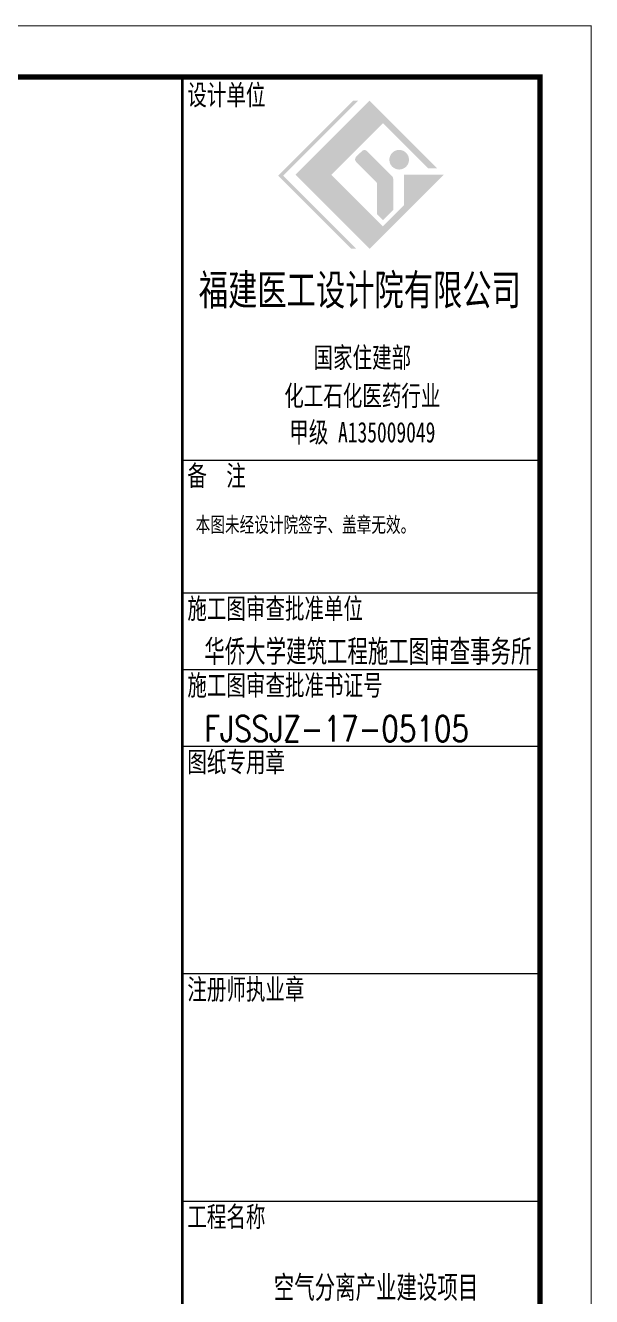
# Model space of a CAD drawing. Extents: x -21254 to 860439, y -324318 to 454338.
# Drawn here: x 779961 to 791040, y 2752 to 27624 of the extents above; entities that cross this region are included whole.
import ezdxf

# ---------------------------------------------------------------- set-up
doc = ezdxf.new("R2010")
doc.units = 0
doc.header["$LTSCALE"] = 1000
doc.header["$MEASUREMENT"] = 0
doc.layers.add('DIMENSION', color=3, linetype='CONTINUOUS')
doc.layers.add('FRAME', color=3, linetype='CONTINUOUS', lineweight=5)
doc.layers.add('PUB_TEXT', color=7, linetype='CONTINUOUS', lineweight=5)
doc.styles.add('_HZTXT', font='TXT', dxfattribs={"width": 0.8, "bigfont": 'HZTXT'})
doc.styles.add('FRAME', font='simhei.ttf', dxfattribs={"width": 0.7})
doc.styles.add('黑体', font='simhei.ttf', dxfattribs={"width": 0.7})

# ---------------------------------------------------------------- blocks, each defined once
blk = doc.blocks.new('BW-43460630', base_point=(588309, -20487, 0))
at = {"layer": 'FRAME'}
h = blk.add_hatch(color=256, dxfattribs=at)
h.paths.add_polyline_path([(657527, 18602), (658536, 19611), (659417, 18729), (659597, 18729), (658274, 20052), (656824, 18602), (658274, 17152), (659724, 18602), (658948, 18602), (658948, 18006), (658536, 17593)], flags=0)
edge = h.paths.add_edge_path(flags=0)
edge.add_arc((658353, 18414), 69.1, 0, 45, ccw=False)
edge.add_line((658422, 18414), (658422, 17830))
edge.add_line((658422, 17830), (658539, 17714))
edge.add_line((658539, 17714), (658737, 17912))
edge.add_line((658737, 17912), (658737, 18523))
edge.add_arc((658668, 18523), 69.1, 360, 405)
edge.add_line((658717, 18572), (658223, 19065))
edge.add_arc((658175, 19016), 69.1, 45, 135)
edge.add_line((658126, 19065), (658011, 18951))
edge.add_arc((658060, 18902), 69.1, 135, 225)
edge.add_line((658011, 18853), (658402, 18463))
edge = h.paths.add_edge_path(flags=0)
edge.add_arc((658854, 18895), 192, 360, 540)
edge.add_arc((658854, 18895), 192, 180, 360)
h.paths.add_polyline_path([(657915, 17152), (658013, 17152), (656581, 18583), (658050, 20052), (657953, 20052), (656484, 18583)], flags=0)
for p, q in [((661609, 13013), (654609, 13013)), ((661609, 10413), (654609, 10413)), ((661609, 8913), (654609, 8913)), ((661609, 7413), (654609, 7413)), ((661609, 2963), (654609, 2963)), ((661609, -1487), (654609, -1487))]:
    blk.add_line(p, q, dxfattribs=at)
for points, const_width in [([(588309, 21513), (588309, -20487), (662609, -20487), (662609, 21513)], 20), ([(590809, 20513), (590809, -19487), (661609, -19487), (661609, 20513)], 100)]:
    blk.add_lwpolyline(points, close=True, dxfattribs=dict(at, const_width=const_width))
at = {"layer": 'FRAME', "const_width": 50}
blk.add_lwpolyline([(654609, 20513), (654609, -19487)], dxfattribs=at)
at = {"layer": 'FRAME'}
for s, insert, char_height, width, attachment_point, style in [('设计单位', (654709, 20363), 400, 2368.14, 1, 'FRAME'), ('福建医工设计院有限公司', (658084, 16315), 600, 9859.32, 5, 'FRAME'), ('国家住建部', (658133, 15004), 400, 2944.75, 5, 'FRAME'), ('化工石化医药行业', (658133, 14255), 400, 4781.36, 5, 'FRAME'), ('甲级 A135009049', (658133, 13541), 400, 4439.66, 5, 'FRAME'), ('备  注', (654709, 12913), 400, 1758.31, 1, 'FRAME'), ('本图未经设计院签字、盖章无效。', (654872, 11570), 300, 6524.24, 7, '黑体'), ('施工图审查批准单位', (654709, 10313), 400, 5412.54, 1, 'FRAME'), ('施工图审查批准书证号', (654709, 8813), 400, 6008.14, 1, 'FRAME'), ('图纸专用章', (654709, 7313), 400, 2928.14, 1, 'FRAME'), ('注册师执业章', (654709, 2863), 400, 3554.58, 1, 'FRAME'), ('工程名称', (654709, -1587), 400, 2368.14, 1, 'FRAME')]:
    blk.add_mtext(s, dxfattribs=dict(at, insert=insert, char_height=char_height, width=width, attachment_point=attachment_point, style=style))
blk = doc.blocks.new('BW-43173463', base_point=(31169, 16389))
at = {"layer": 'PUB_TEXT', "style": '_HZTXT', "width": 0.8}
for s, p in [('华侨大学建筑工程施工图审查事务所', (29782, 44088)), ('FJSSJZ-17-05105', (29782, 42588)), ('空气分离产业建设项目', (31141, 31643))]:
    blk.add_text(s, height=500, dxfattribs=at).set_placement(p)

msp = doc.modelspace()

# ---------------------------------------------------------------- block references
at = {"layer": 'DIMENSION'}
for name, p in [('BW-43460630', (716729.754, -14385.877, 0)), ('BW-43173463', (784849.535, -12586.908))]:
    msp.add_blockref(name, p, dxfattribs=at)

doc.saveas('drawing.dxf')
